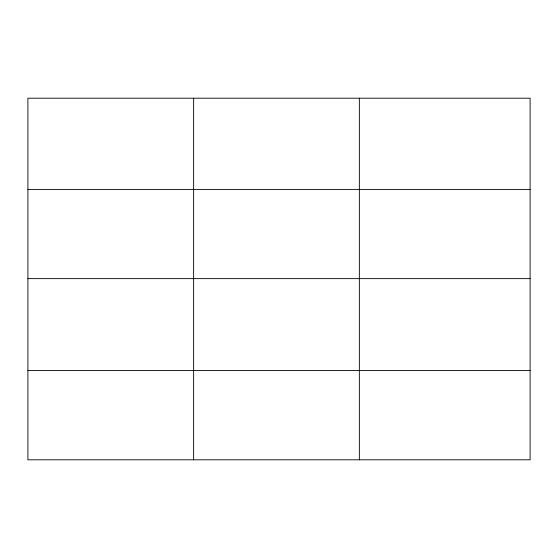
<?xml version="1.0" encoding="UTF-8"?>
<svg xmlns="http://www.w3.org/2000/svg" width="558" height="558" viewBox="0 0 558 558"><rect width="100%" height="100%" fill="white"/><g stroke="black" fill="none" stroke-linecap="round" stroke-linejoin="round"><path stroke-width="0.84" d="M530.1 278.63L530.1 98.201L27.9 98.201L27.9 459.799L530.1 459.799L530.1 278.63L27.9 278.63M27.9 189.399L530.1 189.399M27.9 370.568L530.1 370.568M359.352 98.201L359.352 459.799M193.626 98.201L193.626 459.799"/></g></svg>
